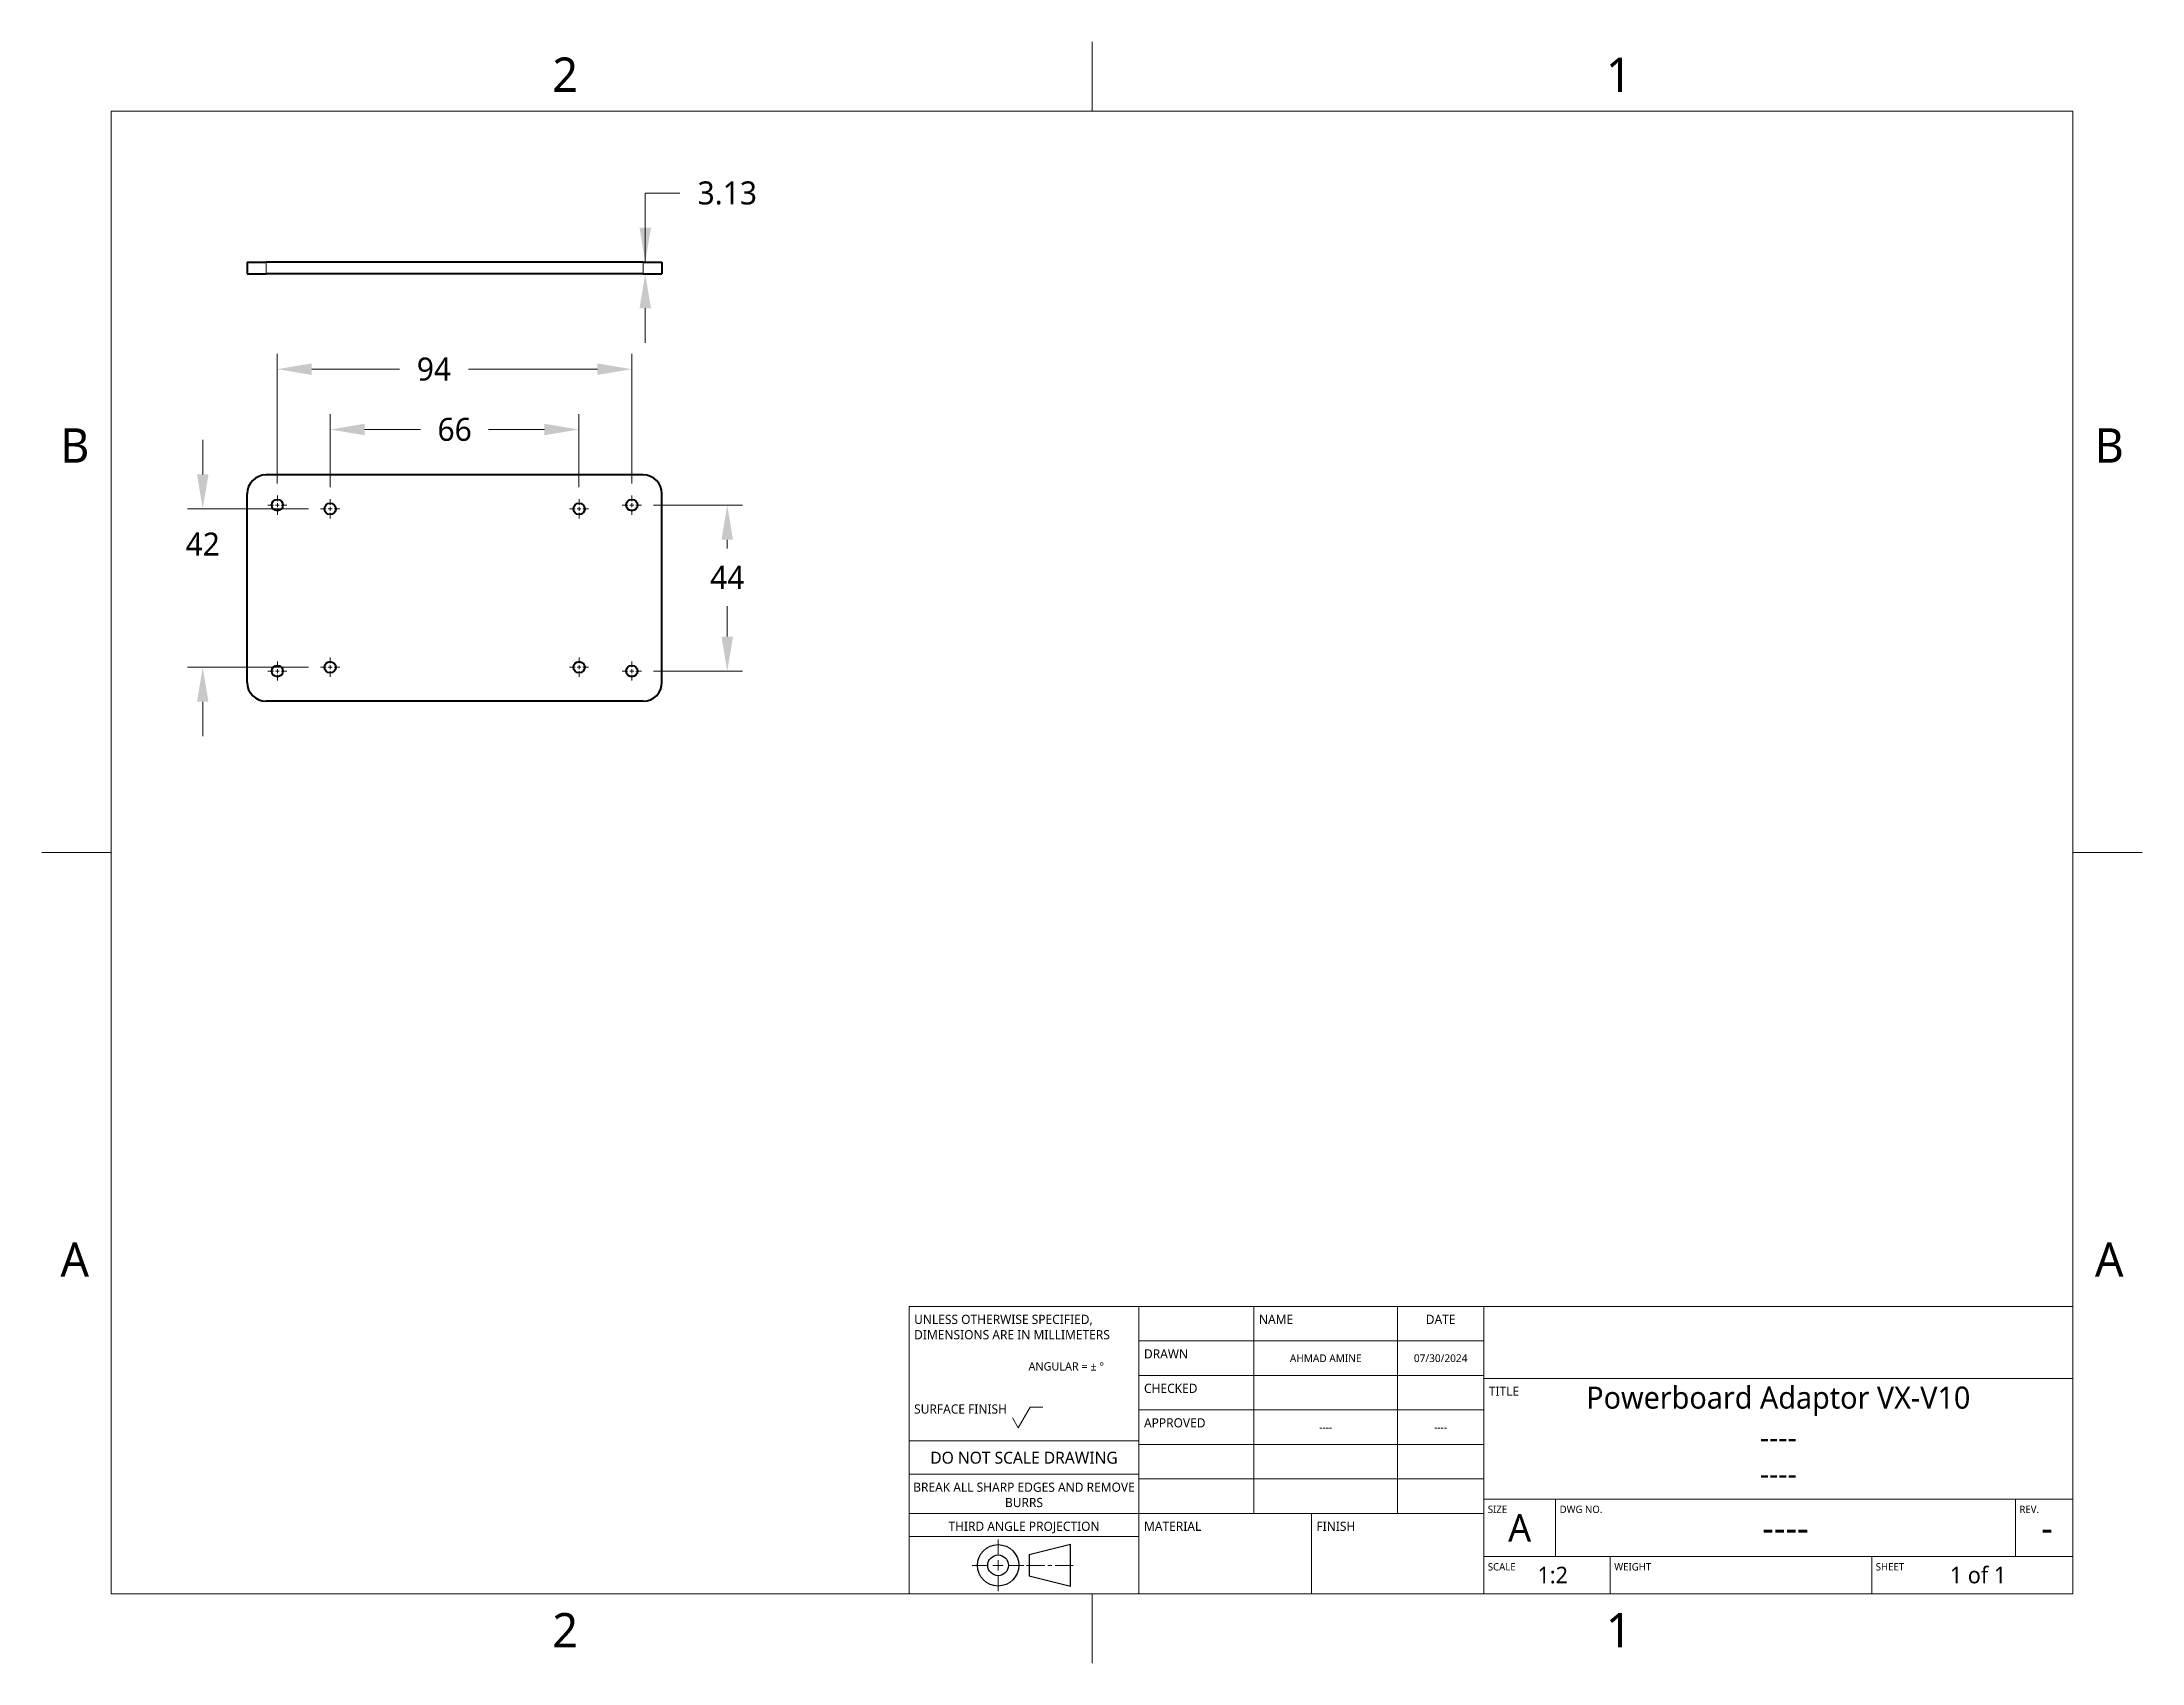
# Model space of a CAD drawing. Header units: inches. Extents: x 0 to 11, y 0 to 8.5.
import ezdxf

# ---------------------------------------------------------------- set-up
doc = ezdxf.new("R2010")
doc.units = ezdxf.units.IN
doc.header["$LTSCALE"] = 0.5
doc.header["$MEASUREMENT"] = 0
doc.header["$PDMODE"] = 33
doc.header["$PDSIZE"] = 0.03937
doc.linetypes.add('CENTER', pattern=[0.72, 0.45, -0.09, 0.09, -0.09])
for name, color, linetype, lineweight in [('ANNOTATION_TEXT', 7, 'Continuous', 25), ('BORDER_FRAME', 7, 'Continuous', 15), ('BORDER_ZONES', 7, 'Continuous', 15), ('CENTERMARKS', 7, 'Continuous', 13), ('TANGENT_LINES', 7, 'Continuous', 15), ('TITLE_BLOCK', 7, 'Continuous', 15), ('Visible', 7, 'Continuous', 40)]:
    doc.layers.add(name, color=color, linetype=linetype, lineweight=lineweight)
doc.styles.add('Onshape-Standard', font='NotoSans-Regular.ttf')
doc.styles.add('Onshape-Standard-Dimension', font='')
doc.styles.add('Onshape-Standard-Fields', font='')
doc.styles.get('Onshape-Standard-Dimension').set_extended_font_data('Noto Sans')
doc.styles.get('Onshape-Standard-Fields').set_extended_font_data('Noto Sans')
doc.dimstyles.new('Onshape-Standard$0', dxfattribs={"dimtxt": 0.12, "dimasz": 0.18, "dimexe": 0.08, "dimexo": 0.0625, "dimgap": 0.09, "dimtad": 0, "dimtih": 1, "dimtoh": 1, "dimlfac": 25.4, "dimzin": 11, "dimdsep": 46, "dimtxsty": 'Onshape-Standard-Dimension', "dimcen": 0.09, "dimclrd": 7, "dimclre": 7, "dimclrt": 7, "dimadec": 1, "dimazin": 0, "dimtfac": 1, "dimtofl": 0, "dimtmove": 0, "dimatfit": 3, "dimfxl": 0, "dimtolj": 1, "dimtzin": 11, "dimlwd": 13, "dimlwe": 13, "dimarcsym": 0})

# ---------------------------------------------------------------- blocks, each defined once
blk = doc.blocks.new('*D1')
at = {"layer": 'ANNOTATION_TEXT', "color": 7, "lineweight": 13}
for p, q in [((3.367, 7.692), (3.187, 7.692)), ((3.187, 7.692), (3.187, 7.332)), ((3.212, 7.332), (3.107, 7.332)), ((3.212, 7.271), (3.107, 7.271)), ((3.187, 7.091), (3.187, 6.911))]:
    blk.add_line(p, q, dxfattribs=at)
at = {"layer": 'ANNOTATION_TEXT', "color": 7}
for points in [[(3.157, 7.512), (3.217, 7.512), (3.187, 7.332)], [(3.217, 7.091), (3.157, 7.091), (3.187, 7.271)]]:
    blk.add_solid(points, dxfattribs=at)
at = {"layer": 'Defpoints', "color": 0}
for p in [(3.187, 7.332), (3.274, 7.332), (3.274, 7.271)]:
    blk.add_point(p, dxfattribs=at)
at = {"layer": 'ANNOTATION_TEXT', "color": 7, "insert": (3.615, 7.692), "char_height": 0.12, "attachment_point": 5, "style": 'Onshape-Standard-Dimension'}
blk.add_mtext('\\A1;3.13', dxfattribs=at)
blk = doc.blocks.new('*D2')
at = {"layer": 'ANNOTATION_TEXT', "color": 7, "lineweight": 13}
for p, q in [((3.23, 6.063), (3.695, 6.063)), ((3.615, 5.883), (3.615, 5.837)), ((3.615, 5.377), (3.615, 5.536)), ((3.23, 5.197), (3.695, 5.197))]:
    blk.add_line(p, q, dxfattribs=at)
at = {"layer": 'ANNOTATION_TEXT', "color": 7}
for points in [[(3.645, 5.883), (3.585, 5.883), (3.615, 6.063)], [(3.585, 5.377), (3.645, 5.377), (3.615, 5.197)]]:
    blk.add_solid(points, dxfattribs=at)
at = {"layer": 'Defpoints', "color": 0}
for p in [(3.167, 6.063), (3.167, 5.197), (3.615, 5.197)]:
    blk.add_point(p, dxfattribs=at)
at = {"layer": 'ANNOTATION_TEXT', "color": 7, "insert": (3.615, 5.686), "char_height": 0.12, "attachment_point": 5, "style": 'Onshape-Standard-Dimension'}
blk.add_mtext('\\A1;44', dxfattribs=at)
blk = doc.blocks.new('*D3')
at = {"layer": 'ANNOTATION_TEXT', "color": 7, "lineweight": 13}
for p, q in [((1.266, 6.176), (1.266, 6.853)), ((3.117, 6.176), (3.117, 6.853)), ((1.446, 6.773), (1.904, 6.773)), ((2.937, 6.773), (2.264, 6.773))]:
    blk.add_line(p, q, dxfattribs=at)
at = {"layer": 'ANNOTATION_TEXT', "color": 7}
for points in [[(1.446, 6.803), (1.446, 6.743), (1.266, 6.773)], [(2.937, 6.743), (2.937, 6.803), (3.117, 6.773)]]:
    blk.add_solid(points, dxfattribs=at)
at = {"layer": 'Defpoints', "color": 0}
for p in [(1.266, 6.773), (1.266, 6.114), (3.117, 6.114)]:
    blk.add_point(p, dxfattribs=at)
at = {"layer": 'ANNOTATION_TEXT', "color": 7, "insert": (2.084, 6.773), "char_height": 0.12, "attachment_point": 5, "style": 'Onshape-Standard-Dimension'}
blk.add_mtext('\\A1;94', dxfattribs=at)
blk = doc.blocks.new('*D4')
at = {"layer": 'ANNOTATION_TEXT', "color": 7, "lineweight": 13}
for p, q in [((1.542, 6.157), (1.542, 6.538)), ((2.841, 6.157), (2.841, 6.538)), ((1.722, 6.458), (2.014, 6.458)), ((2.661, 6.458), (2.369, 6.458))]:
    blk.add_line(p, q, dxfattribs=at)
at = {"layer": 'ANNOTATION_TEXT', "color": 7}
for points in [[(1.722, 6.488), (1.722, 6.428), (1.542, 6.458)], [(2.661, 6.428), (2.661, 6.488), (2.841, 6.458)]]:
    blk.add_solid(points, dxfattribs=at)
at = {"layer": 'Defpoints', "color": 0}
for p in [(2.841, 6.458), (1.542, 6.094), (2.841, 6.094)]:
    blk.add_point(p, dxfattribs=at)
at = {"layer": 'ANNOTATION_TEXT', "color": 7, "insert": (2.192, 6.458), "char_height": 0.12, "attachment_point": 5, "style": 'Onshape-Standard-Dimension'}
blk.add_mtext('\\A1;66', dxfattribs=at)
blk = doc.blocks.new('*D5')
at = {"layer": 'ANNOTATION_TEXT', "color": 7, "lineweight": 13}
for p, q in [((0.877, 6.224), (0.877, 6.404)), ((1.429, 6.044), (0.797, 6.044)), ((1.429, 5.217), (0.797, 5.217)), ((0.877, 5.037), (0.877, 4.857))]:
    blk.add_line(p, q, dxfattribs=at)
at = {"layer": 'ANNOTATION_TEXT', "color": 7}
for points in [[(0.847, 6.224), (0.907, 6.224), (0.877, 6.044)], [(0.907, 5.037), (0.847, 5.037), (0.877, 5.217)]]:
    blk.add_solid(points, dxfattribs=at)
at = {"layer": 'Defpoints', "color": 0}
for p in [(1.492, 6.044), (0.877, 5.217), (1.492, 5.217)]:
    blk.add_point(p, dxfattribs=at)
at = {"layer": 'ANNOTATION_TEXT', "color": 7, "insert": (0.877, 5.86), "char_height": 0.12, "attachment_point": 5, "style": 'Onshape-Standard-Dimension'}
blk.add_mtext('\\A1;42', dxfattribs=at)

msp = doc.modelspace()

# ---------------------------------------------------------------- linework, layer by layer
at = {"layer": 'BORDER_FRAME'}
for p, q in [((0.399, 0.38), (0.399, 8.12)), ((0.399, 8.12), (10.639, 8.12)), ((10.639, 8.12), (10.639, 0.38)), ((10.639, 0.38), (0.399, 0.38))]:
    msp.add_line(p, q, dxfattribs=at)
at = {"layer": 'BORDER_ZONES'}
for p, q in [((5.519, 8.12), (5.519, 8.481)), ((0.399, 4.25), (0.038, 4.25)), ((10.639, 4.25), (11, 4.25)), ((5.519, 0.38), (5.519, 0.019))]:
    msp.add_line(p, q, dxfattribs=at)
at = {"layer": 'CENTERMARKS', "linetype": 'CENTER'}
for p, q in [((1.24577, 6.0635), (1.21624, 6.0635)), ((1.26644, 6.08417), (1.26644, 6.11369)), ((1.26644, 6.04283), (1.26644, 6.0133)), ((1.28711, 6.0635), (1.31663, 6.0635)), ((1.52136, 6.04381), (1.49183, 6.04381)), ((1.54203, 6.06448), (1.54203, 6.09401)), ((1.5627, 6.04381), (1.59222, 6.04381)), ((2.82057, 6.04381), (2.79104, 6.04381)), ((2.84124, 6.06448), (2.84124, 6.09401)), ((2.86191, 6.04381), (2.89144, 6.04381)), ((3.09616, 6.0635), (3.06663, 6.0635)), ((3.11683, 6.08417), (3.11683, 6.11369)), ((3.11683, 6.04283), (3.11683, 6.0133)), ((3.1375, 6.0635), (3.16703, 6.0635)), ((1.54203, 6.02314), (1.54203, 5.99361)), ((2.84124, 6.02314), (2.84124, 5.99361)), ((1.54203, 5.23771), (1.54203, 5.26724)), ((2.84124, 5.23771), (2.84124, 5.26724)), ((1.24577, 5.19735), (1.21624, 5.19735)), ((1.26644, 5.21802), (1.26644, 5.24755)), ((1.26644, 5.17669), (1.26644, 5.14716)), ((1.28711, 5.19735), (1.31663, 5.19735)), ((1.52136, 5.21704), (1.49183, 5.21704)), ((1.54203, 5.19637), (1.54203, 5.16684)), ((1.5627, 5.21704), (1.59222, 5.21704)), ((2.82057, 5.21704), (2.79104, 5.21704)), ((2.84124, 5.19637), (2.84124, 5.16684)), ((2.86191, 5.21704), (2.89144, 5.21704)), ((3.09616, 5.19735), (3.06663, 5.19735)), ((3.11683, 5.21802), (3.11683, 5.24755)), ((3.11683, 5.17669), (3.11683, 5.14716)), ((3.1375, 5.19735), (3.16703, 5.19735))]:
    msp.add_line(p, q, dxfattribs=at)
at = {"layer": 'CENTERMARKS', "linetype": 'Continuous'}
for p, q in [((1.2561, 6.0635), (1.27677, 6.0635)), ((1.26644, 6.05316), (1.26644, 6.07383)), ((1.53169, 6.04381), (1.55236, 6.04381)), ((1.54203, 6.03348), (1.54203, 6.05415)), ((2.83091, 6.04381), (2.85157, 6.04381)), ((2.84124, 6.03348), (2.84124, 6.05415)), ((3.1065, 6.0635), (3.12717, 6.0635)), ((3.11683, 6.05316), (3.11683, 6.07383)), ((1.2561, 5.19735), (1.27677, 5.19735)), ((1.26644, 5.18702), (1.26644, 5.20769)), ((1.53169, 5.21704), (1.55236, 5.21704)), ((1.54203, 5.2067), (1.54203, 5.22737)), ((2.83091, 5.21704), (2.85157, 5.21704)), ((2.84124, 5.2067), (2.84124, 5.22737)), ((3.1065, 5.19735), (3.12717, 5.19735)), ((3.11683, 5.18702), (3.11683, 5.20769))]:
    msp.add_line(p, q, dxfattribs=at)
at = {"layer": 'TANGENT_LINES'}
for p, q in [((1.20738, 7.33216), (1.20738, 7.27065)), ((3.17589, 7.33216), (3.17589, 7.27065))]:
    msp.add_line(p, q, dxfattribs=at)
at = {"layer": 'TITLE_BLOCK'}
for p, q in [((4.564, 0.38), (4.564, 1.88)), ((4.564, 1.88), (5.764, 1.88)), ((5.764, 0.38), (5.764, 1.88)), ((5.764, 1.88), (7.564, 1.88)), ((6.364, 0.8), (6.364, 1.88)), ((7.114, 0.8), (7.114, 1.88)), ((7.564, 0.38), (7.564, 1.88)), ((7.564, 1.88), (10.639, 1.88)), ((5.764, 1.7), (7.564, 1.7)), ((5.764, 1.52), (7.564, 1.52)), ((7.564, 1.505), (10.639, 1.505)), ((5.134, 1.24604), (5.197, 1.35516)), ((5.197, 1.35516), (5.263, 1.35516)), ((5.764, 1.34), (7.564, 1.34)), ((5.104, 1.298), (5.134, 1.24604)), ((4.564, 1.178), (5.764, 1.178)), ((5.764, 1.16), (7.564, 1.16)), ((4.564, 1.004), (5.764, 1.004)), ((5.764, 0.98), (7.564, 0.98)), ((4.564, 0.8), (5.764, 0.8)), ((5.764, 0.8), (7.564, 0.8)), ((6.664, 0.38), (6.664, 0.8)), ((7.564, 0.875), (10.639, 0.875)), ((7.939, 0.575), (7.939, 0.875)), ((10.339, 0.575), (10.339, 0.875)), ((4.564, 0.68), (5.764, 0.68)), ((7.564, 0.575), (10.639, 0.575)), ((8.224, 0.38), (8.224, 0.575)), ((9.589, 0.38), (9.589, 0.575)), ((4.564, 0.38), (5.764, 0.38))]:
    msp.add_line(p, q, dxfattribs=at)
at = {"layer": 'TITLE_BLOCK', "lineweight": 15}
for p, q in [((5.029, 0.5828), (5.029, 0.6638)), ((5.029, 0.5558), (5.029, 0.5018)), ((4.975, 0.5288), (4.894, 0.5288)), ((5.056, 0.5288), (5.002, 0.5288)), ((5.029, 0.4748), (5.029, 0.3938)), ((5.083, 0.5288), (5.164, 0.5288)), ((5.272, 0.5288), (5.1775, 0.5288)), ((5.3098, 0.5288), (5.2882, 0.5288)), ((5.326, 0.5288), (5.4205, 0.5288))]:
    msp.add_line(p, q, dxfattribs=at)
at = {"layer": 'TITLE_BLOCK', "lineweight": 30}
for p, q in [((5.407, 0.6368), (5.191, 0.5828)), ((5.191, 0.5828), (5.191, 0.4748)), ((5.407, 0.4208), (5.407, 0.6368)), ((5.191, 0.4748), (5.407, 0.4208))]:
    msp.add_line(p, q, dxfattribs=at)
for radius in [0.108, 0.054]:
    msp.add_circle((5.029, 0.5288), radius, dxfattribs=at)
at = {"layer": 'Visible'}
for p, q in [((1.10896, 7.33216), (1.10896, 7.27065)), ((1.10896, 7.33216), (1.20738, 7.33216)), ((1.10896, 7.27065), (1.20738, 7.27065)), ((3.17589, 7.33216), (1.20738, 7.33216)), ((3.17589, 7.27065), (1.20738, 7.27065)), ((3.17589, 7.33216), (3.27431, 7.33216)), ((3.17589, 7.27065), (3.27431, 7.27065)), ((3.27431, 7.33216), (3.27431, 7.27065)), ((3.17589, 6.22098), (1.20738, 6.22098)), ((1.10896, 5.1383), (1.10896, 6.12255)), ((3.27431, 5.1383), (3.27431, 6.12255)), ((3.17589, 5.03987), (1.20738, 5.03987))]:
    msp.add_line(p, q, dxfattribs=at)
for centre in [(1.26644, 6.0635), (1.54203, 6.04381), (2.84124, 6.04381), (3.11683, 6.0635), (1.26644, 5.19735), (1.54203, 5.21704), (2.84124, 5.21704), (3.11683, 5.19735)]:
    msp.add_circle(centre, 0.02953, dxfattribs=at)
for centre, start, end in [((1.20738, 6.12255), 90, 180), ((3.17589, 6.12255), 0, 90), ((1.20738, 5.1383), 180, 270), ((3.17589, 5.1383), 270, 360)]:
    msp.add_arc(centre, 0.09843, start, end, dxfattribs=at)

# ---------------------------------------------------------------- texts
at = {"layer": 'BORDER_ZONES', "char_height": 0.18, "attachment_point": 5, "style": 'Onshape-Standard'}
for s, insert in [('2', (2.769, 8.31)), ('1', (8.269, 8.31)), ('B', (0.209, 6.375)), ('B', (10.829, 6.375)), ('A', (0.209, 2.125)), ('A', (10.829, 2.125)), ('2', (2.769, 0.19)), ('1', (8.269, 0.19))]:
    msp.add_mtext(s, dxfattribs=dict(at, insert=insert))
at = {"layer": 'TITLE_BLOCK'}
for s, insert, char_height, width, attachment_point, style in [('UNLESS OTHERWISE SPECIFIED, DIMENSIONS ARE IN MILLIMETERS', (4.5904, 1.8368), 0.048, 1.176, 1, 'Onshape-Standard'), ('NAME', (6.3904, 1.8368), 0.048, 0.735, 1, 'Onshape-Standard'), ('DATE', (7.339, 1.8368), 0.048, 0.441, 2, 'Onshape-Standard'), ('DRAWN', (5.7904, 1.6568), 0.048, 0.588, 1, 'Onshape-Standard'), ('^JANGULAR = ± °^J', (5.18776, 1.66112), 0.0432, 0.588, 1, 'Onshape-Standard'), ('AHMAD AMINE', (6.739, 1.61), 0.04032, 0.75, 5, 'Onshape-Standard-Fields'), ('07/30/2024', (7.339, 1.61), 0.04032, 0.45, 5, 'Onshape-Standard-Fields'), ('CHECKED', (5.7904, 1.4768), 0.048, 0.588, 1, 'Onshape-Standard'), ('TITLE', (7.5904, 1.4618), 0.048, 0.3675, 1, 'Onshape-Standard'), ('Powerboard Adaptor VX-V10', (9.1015, 1.385), 0.1152, 2.775, 5, 'Onshape-Standard-Fields'), ('SURFACE FINISH', (4.5904, 1.3688), 0.048, 0.588, 1, 'Onshape-Standard'), ('APPROVED', (5.7904, 1.2968), 0.048, 0.588, 1, 'Onshape-Standard'), ('----', (6.739, 1.25), 0.04032, 0.75, 5, 'Onshape-Standard-Fields'), ('----', (7.339, 1.25), 0.04032, 0.45, 5, 'Onshape-Standard-Fields'), ('DO NOT SCALE DRAWING', (5.164, 1.12184), 0.0624, 1.176, 2, 'Onshape-Standard'), ('----', (9.1015, 1.196), 0.1152, 2.775, 5, 'Onshape-Standard-Fields'), ('----', (9.1015, 1.007), 0.1152, 2.775, 5, 'Onshape-Standard-Fields'), ('BREAK ALL SHARP EDGES AND REMOVE BURRS', (5.164, 0.9608), 0.048, 1.176, 2, 'Onshape-Standard'), ('SIZE', (7.58512, 0.84044), 0.0384, 0.3675, 1, 'Onshape-Standard'), ('A', (7.7515, 0.725), 0.144, 0.375, 5, 'Onshape-Standard-Fields'), ('DWG NO.', (7.96012, 0.84044), 0.0384, 2.352, 1, 'Onshape-Standard'), ('REV.', (10.36012, 0.84044), 0.0384, 0.294, 1, 'Onshape-Standard'), ('THIRD ANGLE PROJECTION', (5.164, 0.7568), 0.048, 1.176, 2, 'Onshape-Standard'), ('MATERIAL', (5.7904, 0.7568), 0.048, 0.882, 1, 'Onshape-Standard'), ('FINISH', (6.6904, 0.7568), 0.048, 0.882, 1, 'Onshape-Standard'), ('----', (9.139, 0.725), 0.144, 2.4, 5, 'Onshape-Standard-Fields'), ('-', (10.504, 0.725), 0.144, 0.27, 5, 'Onshape-Standard-Fields'), ('SCALE', (7.58512, 0.54044), 0.0384, 0.6468, 1, 'Onshape-Standard'), ('1:2', (7.924, 0.4775), 0.0864, 0.6, 5, 'Onshape-Standard-Fields'), ('WEIGHT', (8.24512, 0.54044), 0.0384, 1.3377, 1, 'Onshape-Standard'), ('SHEET', (9.61012, 0.54044), 0.0384, 1.029, 1, 'Onshape-Standard'), ('1 of 1', (10.144, 0.4775), 0.0864, 0.99, 5, 'Onshape-Standard-Fields')]:
    msp.add_mtext(s, dxfattribs=dict(at, insert=insert, char_height=char_height, width=width, attachment_point=attachment_point, style=style))

# ---------------------------------------------------------------- dimensions: what is measured, and where the dimension line sits
at = {"layer": 'ANNOTATION_TEXT'}
for base, p1, p2, picture, middle in [((3.187, 7.332163), (3.274311, 7.270647, -0.049213), (3.274311, 7.332163, -0.049213), '*D1', (3.614521, 7.692163)), ((0.87709, 5.21704), (1.49183, 6.04381, 0.03076), (1.49183, 5.21704, 0.03076), '*D5', (0.87709, 5.86042)), ((3.61452, 5.19735), (3.16703, 6.0635, 0.03076), (3.16703, 5.19735, 0.03076), '*D2', (3.61452, 5.6865))]:
    dim = msp.add_linear_dim(base=base, p1=p1, p2=p2, angle=90, dimstyle='Onshape-Standard$0', override={"dimlfac": 50.8, "dimpost": ''}, dxfattribs=at)
    dim.commit()
    dim.dimension.update_dxf_attribs({"geometry": picture, "text_midpoint": middle, "dimtype": 160})
for base, p1, p2, picture, middle in [((1.26644, 6.77349), (3.11683, 6.11369, 0.03076), (1.26644, 6.11369, 0.03076), '*D3', (2.08366, 6.77349)), ((2.84124, 6.45826), (1.54203, 6.09401, 0.03076), (2.84124, 6.09401, 0.03076), '*D4', (2.19163, 6.45826))]:
    dim = msp.add_linear_dim(base=base, p1=p1, p2=p2, dimstyle='Onshape-Standard$0', override={"dimlfac": 50.8, "dimpost": ''}, dxfattribs=at)
    dim.commit()
    dim.dimension.update_dxf_attribs({"geometry": picture, "text_midpoint": middle, "dimtype": 160})

doc.saveas('drawing.dxf')
